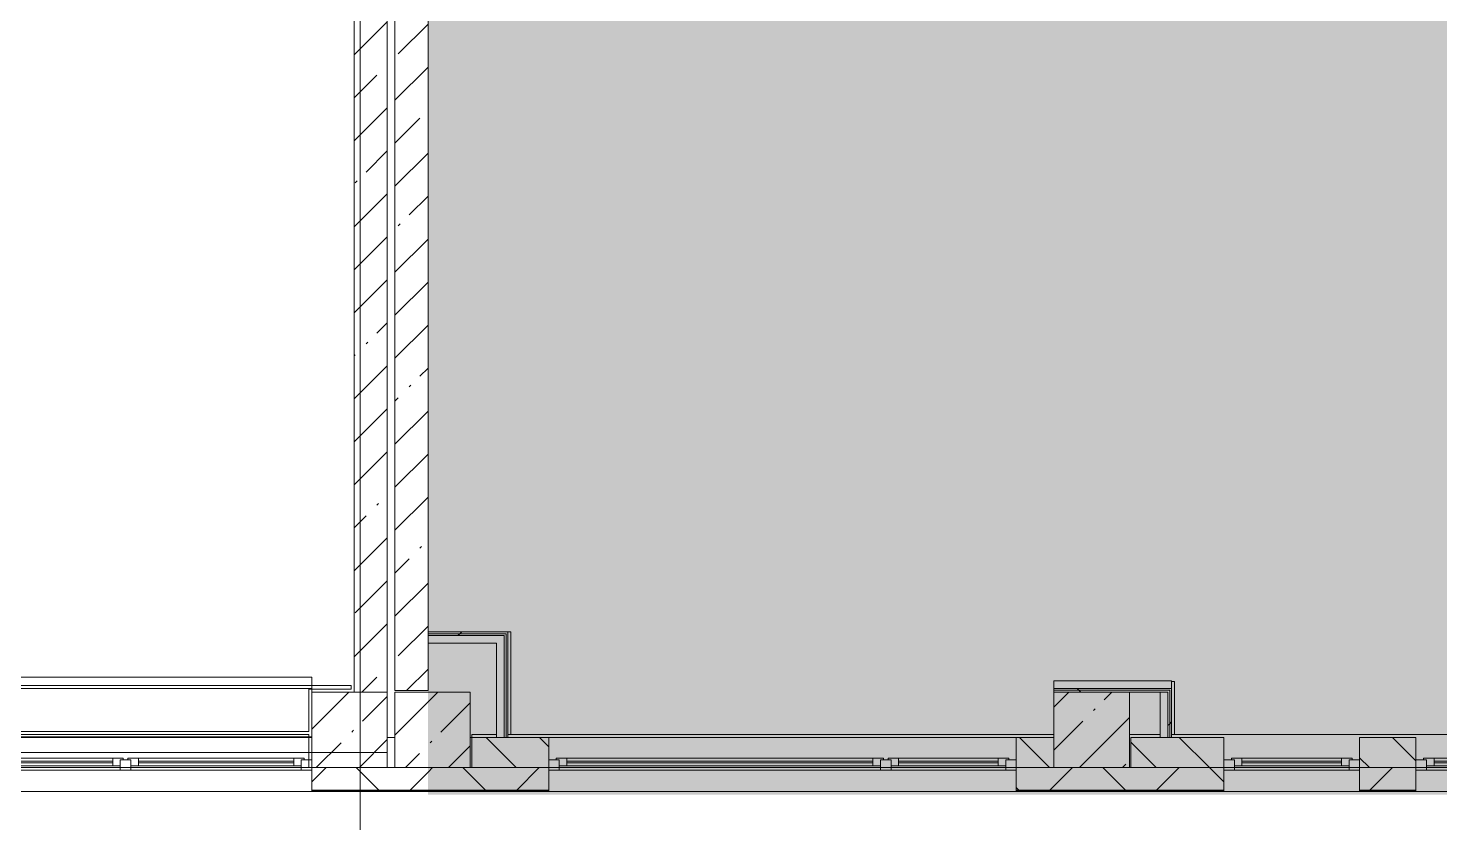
# Model space of a CAD drawing. Header units: millimetres. Extents: x 35157 to 232994, y -8553 to 29000.
# Drawn here: x 142094 to 151452, y -466 to 4803 of the extents above; entities that cross this region are included whole.
import ezdxf

# ---------------------------------------------------------------- set-up
doc = ezdxf.new("R2010")
doc.units = ezdxf.units.MM
doc.layers.add('A-DETL-GENF-2', color=7, linetype='Continuous', lineweight=9, true_color=0xc0c0c0, transparency=0.4)
for name, color, linetype, lineweight, true_color in [('A-FLOR-1', 7, 'Continuous', 5, 0xaaaaaa), ('A-FLOR-2', 7, 'Continuous', 5, 0xb7b7b7), ('A-GLAZ-3', 7, 'Continuous', 5, 0x737373), ('A-WALL-10', 7, 'Continuous', 9, 0x737373), ('A-WALL-11', 7, 'Continuous', 5, 0x737373), ('I-WALL-21', 7, 'Continuous', 5, 0xe7e7e7), ('I-WALL-22', 7, 'Continuous', 9, 0xe7e7e7), ('I-WALL-24', 7, 'Continuous', 5, 0x737373), ('S-COLS-2', 7, 'Continuous', 5, 0x737373)]:
    doc.layers.add(name, color=color, linetype=linetype, lineweight=lineweight, true_color=true_color)
for name, color, linetype, lineweight in [('A-GLAZ-2', 7, 'Continuous', 5), ('A-WALL', 7, 'Continuous', 9), ('A-WALL-9', 7, 'Continuous', 5), ('I-WALL-23', 7, 'Continuous', 5), ('S-COLS-1', 7, 'Continuous', 5), ('Оси', 7, 'Continuous', 9)]:
    doc.layers.add(name, color=color, linetype=linetype, lineweight=lineweight)
pattern_1 = [(45, (-38790, -150), (-285.123, 285.123), []), (45, (-38504.88, -150), (-285.123, 285.123), [504.031, -100.806, 16.764, -84.042])]
pattern_2 = [(45, (105984, 0), (-353.5534, 353.5534), []), (135, (105984, 0), (-353.5534, -353.5534), [])]
pattern_3 = [(45, (105984, 0), (-285.123, 285.123), []), (45, (106269.13, 0), (-285.123, 285.123), [504.031, -100.806, 16.764, -84.042])]
pattern_4 = [(135, (105984, 0), (-176.7767, -176.7767), [])]
pattern_5 = [(45, (105984, 0), (-530.33, 530.33), []), (135, (105984, 0), (-530.33, -530.33), [])]

# ---------------------------------------------------------------- blocks, each defined once
blk = doc.blocks.new('BSC_Колонна _Прямоугольная - 500х500-V77-2_4_2_птичка')
at = {"layer": 'S-COLS-1'}
h = blk.add_hatch(dxfattribs=at)
h.set_pattern_fill('FP_78', color=256, style=0, pattern_type=2)
h.set_pattern_definition(pattern_1)
h.paths.add_polyline_path([(-49.9, -250), (-30, -250), (-30, 250), (-250, 250), (-250, -250)])
h = blk.add_hatch(dxfattribs=at)
h.set_pattern_fill('FP_78', color=256, style=0, pattern_type=2)
h.set_pattern_definition(pattern_1)
h.paths.add_polyline_path([(-6.4, -250), (250, -250), (250, 250), (-30, 250), (-30, -250)])
for p, q in [((-30, 250), (-250, 250)), ((-250, 250), (-250, -250)), ((-250, -250), (-30, -250))]:
    blk.add_line(p, q, dxfattribs=at)
at = {"layer": 'S-COLS-2'}
for p, q in [((250, 250), (-30, 250)), ((250, -250), (250, 250)), ((-30, -250), (250, -250))]:
    blk.add_line(p, q, dxfattribs=at)
blk = doc.blocks.new('BSC_Колонна _Прямоугольная - 500х500-V78-2_4_2_птичка')
at = {"layer": 'S-COLS-1'}
h = blk.add_hatch(dxfattribs=at)
h.set_pattern_fill('FP_79', color=256, style=0, pattern_type=2)
h.set_pattern_definition([(45, (-43160, -150), (-285.123, 285.123), []), (45, (-42874.88, -150), (-285.123, 285.123), [504.031, -100.806, 16.764, -84.042])])
h.paths.add_polyline_path([(-250, -250), (250, -250), (250, 250), (-250, 250), (-250, -29.5)])
at = {"layer": 'S-COLS-2'}
for p, q in [((250, 250), (-250, 250)), ((-250, 250), (-250, -250)), ((250, -250), (250, 250)), ((-250, -250), (250, -250))]:
    blk.add_line(p, q, dxfattribs=at)
blk = doc.blocks.new('120_Окно_СКБ_2Ст - 120_Окно_СКБ_2Ст 3100х2500 _мал_ створка слева-2_-22446420-2_4_2_птичка')
at = {"layer": 'A-GLAZ-3'}
for p, q in [((-1550, -127), (-1550, -57)), ((-1550, -57), (-1480, -57)), ((1550, -57), (-1550, -57)), ((-1480, -57), (-1480, -127)), ((-720, -87), (-1480, -87)), ((-1480, -87), (-1480, -127)), ((-1430, -137), (-1430, -87)), ((-770, -137), (-770, -87)), ((-720, -127), (-720, -57)), ((-720, -57), (-650, -57)), ((-720, -127), (-720, -87)), ((-650, -57), (-650, -127)), ((1480, -87), (-650, -87)), ((-650, -87), (-650, -127)), ((-600, -137), (-600, -87)), ((1430, -137), (1430, -87)), ((1480, -127), (1480, -57)), ((1480, -57), (1550, -57)), ((1480, -127), (1480, -87)), ((1550, -57), (1550, -127)), ((-1480, -127), (-1550, -127)), ((-1550, -127), (-1500, -127)), ((-1480, -127), (-1500, -127)), ((-1500, -127), (-1500, -137)), ((-1500, -137), (-700, -137)), ((-700, -137), (-1500, -137)), ((-1430, -107), (-770, -107)), ((-770, -117), (-1430, -117)), ((-650, -127), (-720, -127)), ((-700, -127), (-720, -127)), ((-700, -127), (-670, -127)), ((-700, -137), (-700, -127)), ((-650, -127), (-670, -127)), ((-670, -127), (-670, -137)), ((-670, -137), (1500, -137)), ((1500, -137), (-670, -137)), ((-600, -107), (1430, -107)), ((1430, -117), (-600, -117)), ((1550, -127), (1480, -127)), ((1500, -127), (1480, -127)), ((1500, -127), (1550, -127)), ((1500, -137), (1500, -127))]:
    blk.add_line(p, q, dxfattribs=at)
blk = doc.blocks.new('120_Окно_СКБ_2Ст - 120_Окно_СКБ_2Ст 2100х2400 _мал створка справа_-22446225-2_4_2_птичка')
at = {"layer": 'A-GLAZ-2'}
for p, q in [((-1050, -127), (-1050, -57)), ((-1050, -57), (-980, -57)), ((1050, -57), (-1050, -57)), ((-980, -57), (-980, -127)), ((150, -87), (-980, -87)), ((-980, -87), (-980, -127)), ((-930, -137), (-930, -87)), ((100, -137), (100, -87)), ((150, -127), (150, -57)), ((150, -57), (220, -57)), ((150, -127), (150, -87)), ((220, -57), (220, -127)), ((980, -87), (220, -87)), ((220, -87), (220, -127)), ((270, -137), (270, -87)), ((930, -137), (930, -87)), ((980, -127), (980, -57)), ((980, -57), (1050, -57)), ((980, -127), (980, -87)), ((1050, -57), (1050, -127)), ((-980, -127), (-1050, -127)), ((-1050, -127), (-1000, -127)), ((-980, -127), (-1000, -127)), ((-1000, -127), (-1000, -137)), ((-1000, -137), (170, -137)), ((170, -137), (-1000, -137)), ((-930, -107), (100, -107)), ((100, -117), (-930, -117)), ((220, -127), (150, -127)), ((170, -127), (150, -127)), ((170, -127), (200, -127)), ((170, -137), (170, -127)), ((220, -127), (200, -127)), ((200, -127), (200, -137)), ((200, -137), (1000, -137)), ((1000, -137), (200, -137)), ((270, -107), (930, -107)), ((930, -117), (270, -117)), ((1050, -127), (980, -127)), ((1000, -127), (980, -127)), ((1000, -127), (1050, -127)), ((1000, -137), (1000, -127))]:
    blk.add_line(p, q, dxfattribs=at)
blk = doc.blocks.new('120_Окно_СКБ_2Ст - 120_Окно_СКБ_2Ст 2100х2500 _мал створка СЛЕВА_-V114-2_4_2_птичка')
at = {"layer": 'A-GLAZ-3'}
for p, q in [((-1050, -127), (-1050, -57)), ((-1050, -57), (-980, -57)), ((1050, -57), (-1050, -57)), ((-980, -57), (-980, -127)), ((-220, -87), (-980, -87)), ((-980, -87), (-980, -127)), ((-930, -137), (-930, -87)), ((-270, -137), (-270, -87)), ((-220, -127), (-220, -57)), ((-220, -57), (-150, -57)), ((-220, -127), (-220, -87)), ((-150, -57), (-150, -127)), ((980, -87), (-150, -87)), ((-150, -87), (-150, -127)), ((-100, -137), (-100, -87)), ((930, -137), (930, -87)), ((980, -127), (980, -57)), ((980, -57), (1050, -57)), ((980, -127), (980, -87)), ((1050, -57), (1050, -127)), ((-980, -127), (-1050, -127)), ((-1050, -127), (-1000, -127)), ((-980, -127), (-1000, -127)), ((-1000, -127), (-1000, -137)), ((-1000, -137), (-200, -137)), ((-200, -137), (-1000, -137)), ((-930, -107), (-270, -107)), ((-270, -117), (-930, -117)), ((-150, -127), (-220, -127)), ((-200, -127), (-220, -127)), ((-200, -127), (-170, -127)), ((-200, -137), (-200, -127)), ((-150, -127), (-170, -127)), ((-170, -127), (-170, -137)), ((-170, -137), (1000, -137)), ((1000, -137), (-170, -137)), ((-100, -107), (930, -107)), ((930, -117), (-100, -117)), ((1050, -127), (980, -127)), ((1000, -127), (980, -127)), ((1000, -127), (1050, -127)), ((1000, -137), (1000, -127))]:
    blk.add_line(p, q, dxfattribs=at)
blk = doc.blocks.new('BSC_Колонна _Прямоугольная - 500х500-V151-2_4_2_птичка')
at = {"layer": 'S-COLS-1'}
h = blk.add_hatch(dxfattribs=at)
h.set_pattern_fill('FP_141', color=256, style=0, pattern_type=2)
h.set_pattern_definition([(45, (-38240, -150), (-285.123, 285.123), []), (45, (-37954.88, -150), (-285.123, 285.123), [504.031, -100.806, 16.764, -84.042])])
h.paths.add_polyline_path([(-250, -250), (250, -250), (250, 250), (-250, 250), (-250, 80.5)])
for p, q in [((250, 250), (-250, 250)), ((-250, 250), (-250, -250)), ((250, -250), (250, 250)), ((-250, -250), (250, -250))]:
    blk.add_line(p, q, dxfattribs=at)
blk = doc.blocks.new('120_Окно_СКБ_1Ст - 120_Окно_СКБ_1Ст 900х2500_h_-20664874-2_4_2_птичка')
at = {"layer": 'A-GLAZ-3'}
for p, q in [((-450, -127), (-450, -57)), ((-450, -57), (-380, -57)), ((450, -57), (-450, -57)), ((-380, -57), (-380, -127)), ((380, -87), (-380, -87)), ((-380, -87), (-380, -127)), ((-330, -137), (-330, -87)), ((330, -137), (330, -87)), ((380, -127), (380, -57)), ((380, -57), (450, -57)), ((380, -127), (380, -87)), ((450, -57), (450, -127)), ((-380, -127), (-450, -127)), ((-450, -127), (-400, -127)), ((-380, -127), (-400, -127)), ((-400, -127), (-400, -137)), ((-400, -137), (400, -137)), ((400, -137), (-400, -137)), ((-330, -107), (330, -107)), ((330, -117), (-330, -117)), ((450, -127), (380, -127)), ((400, -127), (380, -127)), ((400, -127), (450, -127)), ((400, -137), (400, -127))]:
    blk.add_line(p, q, dxfattribs=at)
blk = doc.blocks.new('Зашивка приборов отопления25 - Зашивка приборов отопления-33322064-2_4_2_птичка')
at = {"layer": 'A-WALL-9'}
for p, q in [((36640, 23400), (34540, 23400)), ((34540, 23104), (34540, 23079)), ((34540, 23079), (36640, 23079)), ((36640, 23079), (34540, 23079)), ((34540, 23079), (34540, 23004)), ((34540, 23004), (36640, 23004))]:
    blk.add_line(p, q, dxfattribs=at)

msp = doc.modelspace()

# ---------------------------------------------------------------- hatches: boundary and pattern name
at = {"layer": 'A-DETL-GENF-2'}
msp.add_hatch(color=256, dxfattribs=at).paths.add_polyline_path([(181824.9, -280), (181844, -280), (181844, 3300), (190844, 3300), (190844, 27350), (147894, 27350), (147894, 23778), (144744, 23778), (144744, -280), (180897.4, -280)])
at = {"layer": 'A-WALL-9'}
h = msp.add_hatch(dxfattribs=at)
h.set_pattern_fill('FP_99', color=256, style=0, pattern_type=2)
h.set_pattern_definition(pattern_4)
h.paths.add_polyline_path([(148644, -100), (148894, -100), (148894, 100), (148644, 96.3)])
h.paths.add_polyline_path([(145034, -100), (145544, -100), (145544, 100), (145034, 100)])
h = msp.add_hatch(dxfattribs=at)
h.set_pattern_fill('FP_99', color=256, style=0, pattern_type=2)
h.set_pattern_definition(pattern_4)
h.paths.add_polyline_path([(150920.3, -100), (151294, -100), (151294, 100), (150920.3, 100)])
h.paths.add_polyline_path([(150020.3, -100), (150020.3, 100), (149404, 100), (149404, -100)])
h = msp.add_hatch(dxfattribs=at)
h.set_pattern_fill('FP_89', color=256, style=0, pattern_type=2)
h.set_pattern_definition(pattern_2)
h.paths.add_polyline_path([(138994, -250), (139854, -250), (139854, -100), (138994, -100)])
h.paths.add_polyline_path([(144744, -250), (144744, -100), (143974, -100), (143974, -250), (144724.1, -250)])
h.paths.add_polyline_path([(136894, -250), (136894, -100), (135193.7, -100), (135193.7, -250), (136840.2, -250)])
h.paths.add_polyline_path([(140754, -250), (141874, -250), (141874, -100), (140754, -100)])
h.paths.add_polyline_path([(132393.7, -250), (132393.7, -100), (130794, -100), (130794, -250), (132202.6, -250)])
h.paths.add_polyline_path([(124318.7, -250), (124794, -250), (124794, -100), (124144, -100), (124144, -250)])
h.paths.add_polyline_path([(127594, -250), (128694, -250), (128694, -100), (127594, -100)])
h.paths.add_polyline_path([(122927.4, -250), (123244, -250), (123244, -100), (122094, -100), (122094, -250), (122463.7, -250)])
h.paths.add_polyline_path([(118994, -250), (118994, -100), (117644, -100), (117644, -250), (118753.6, -250)])
h.paths.add_polyline_path([(114116, -250), (114544, -250), (114544, -100), (110614, -100), (110614, -250), (113188.5, -250)])
h.paths.add_polyline_path([(109714, -250), (109714, -100), (105724, -100), (105724, -250), (109478.4, -250)])
h = msp.add_hatch(dxfattribs=at)
h.set_pattern_fill('FP_89', color=256, style=0, pattern_type=2)
h.set_pattern_definition(pattern_2)
h.paths.add_polyline_path([(181684, -250), (181684, -100), (177544, -100), (177544, -250), (180897.4, -250)])
h.paths.add_polyline_path([(175332.3, -250), (176644, -250), (176644, -100), (173044, -100), (173044, -250), (173477.3, -250)])
h.paths.add_polyline_path([(164794, -250), (164794, -100), (164044, -100), (164044, -250), (164202.1, -250)])
h.paths.add_polyline_path([(167912.1, -250), (168044, -250), (168044, -100), (166894, -100), (166894, -250), (166984.6, -250)])
h.paths.add_polyline_path([(162894, -250), (163144, -250), (163144, -100), (162394, -100), (162394, -250), (162810.8, -250)])
h.paths.add_polyline_path([(171144, -250), (172144, -250), (172144, -100), (171144, -100)])
h.paths.add_polyline_path([(159294, -250), (159294, -100), (157894, -100), (157894, -250), (158636.9, -250)])
h.paths.add_polyline_path([(154794, -250), (154794, -100), (153394, -100), (153394, -250), (153999.3, -250)])
h.paths.add_polyline_path([(151216.8, -250), (151294, -250), (151294, -100), (150920.3, -100), (150920.3, -250)])
h.paths.add_polyline_path([(148644, -250), (150020.3, -250), (150020.3, -100), (148644, -100)])
h.paths.add_polyline_path([(145054.9, -250), (145544, -250), (145544, -100), (144744, -100), (144747.9, -250), (145024, -250)])
at = {"layer": 'I-WALL-21'}
msp.add_hatch(color=256, dxfattribs=at).paths.add_polyline_path([(149649, 100), (149649, 400), (149599, 400), (149599, 100)])
at = {"layer": 'I-WALL-22'}
for points in [[(145199, 725), (145249, 725), (145249, 775), (144744, 775), (144744, 725), (144875.6, 725)], [(145249, 100), (145249, 725), (145199, 725), (145199, 100)], [(149674, 425), (149674, 475), (148894, 475), (148894, 425), (149361.7, 425)]]:
    msp.add_hatch(color=256, dxfattribs=at).paths.add_polyline_path(points)
at = {"layer": 'I-WALL-23'}
h = msp.add_hatch(dxfattribs=at)
h.set_pattern_fill('FP_97', color=256, style=0, pattern_type=2)
h.set_pattern_definition(pattern_3)
h.paths.add_polyline_path([(144254, 400), (144474, 400), (144474, 7400), (144254, 7400), (144254, 808.9)])
h = msp.add_hatch(dxfattribs=at)
h.set_pattern_fill('FP_97', color=256, style=0, pattern_type=2)
h.set_pattern_definition(pattern_3)
h.paths.add_polyline_path([(144524, 410), (144744, 410), (144744, 7380), (144524, 7380), (144524, 808.9)])
h = msp.add_hatch(dxfattribs=at)
h.set_pattern_fill('FP_188', color=256, style=0, pattern_type=2)
h.set_pattern_definition(pattern_5)
h.paths.add_polyline_path([(145261.5, 787.5), (145274, 787.5), (145274, 800), (144744, 800), (144744, 787.5), (144883.8, 787.5)])
h = msp.add_hatch(dxfattribs=at)
h.set_pattern_fill('FP_188', color=256, style=0, pattern_type=2)
h.set_pattern_definition(pattern_5)
h.paths.add_polyline_path([(145249, 775), (145261.5, 775), (145261.5, 787.5), (144744, 787.5), (144744, 775), (144882.1, 775)])
h = msp.add_hatch(dxfattribs=at)
h.set_pattern_fill('FP_188', color=256, style=0, pattern_type=2)
h.set_pattern_definition(pattern_5)
h.paths.add_polyline_path([(149661.5, 412.5), (149674, 412.5), (149674, 425), (148894, 425), (148894, 412.5), (149361.7, 412.5)])
h = msp.add_hatch(dxfattribs=at)
h.set_pattern_fill('FP_188', color=256, style=0, pattern_type=2)
h.set_pattern_definition(pattern_5)
h.paths.add_polyline_path([(149661.5, 400), (149661.5, 412.5), (148894, 412.5), (148894, 400), (149649, 400)])
h = msp.add_hatch(dxfattribs=at)
h.set_pattern_fill('FP_188', color=256, style=0, pattern_type=2)
h.set_pattern_definition(pattern_5)
h.paths.add_polyline_path([(149661.5, 100), (149661.5, 400), (149649, 400), (149649, 100)])
h = msp.add_hatch(dxfattribs=at)
h.set_pattern_fill('FP_188', color=256, style=0, pattern_type=2)
h.set_pattern_definition(pattern_5)
h.paths.add_polyline_path([(149661.5, 100), (149674, 100), (149674, 412.5), (149661.5, 412.5), (149661.5, 194.5)])

# ---------------------------------------------------------------- linework, layer by layer
at = {"layer": 'A-FLOR-1'}
for p, q in [((144234, 445), (141874, 445)), ((143954, 140), (143954, 420)), ((143954, 420), (144234, 420)), ((144234, 420), (144234, 445)), ((141874, 140), (143954, 140)), ((143954, 100), (143974, 100)), ((144474, 100), (144524, 100))]:
    msp.add_line(p, q, dxfattribs=at)
at = {"layer": 'A-FLOR-2'}
for p, q in [((145274, 800), (145294, 800)), ((145294, 800), (145294, 120)), ((149674, 470), (149694, 470)), ((149694, 470), (149694, 120)), ((145024, 100), (145034, 100))]:
    msp.add_line(p, q, dxfattribs=at)
at = {"layer": 'A-WALL'}
for p, q in [((143974, -250), (144744, -250)), ((143974, -253), (144744, -253))]:
    msp.add_line(p, q, dxfattribs=at)
at = {"layer": 'A-WALL-10'}
for p, q in [((144744, 800), (144744, 725)), ((144744, 787.5), (145261.5, 787.5)), ((144744, 775), (145249, 775)), ((145249, 775), (145249, 100)), ((145261.5, 787.5), (145261.5, 100)), ((149674, 425), (148894, 425)), ((149661.5, 412.5), (148894, 412.5)), ((149649, 400), (149599, 400)), ((149649, 100), (149649, 400)), ((149661.5, 100), (149661.5, 412.5)), ((145034, -100), (145544, -100)), ((148644, -100), (148894, -100)), ((149404, -100), (150020.3, -100)), ((150920.3, -100), (151294, -100)), ((144747.5, -253), (145544, -253)), ((144747.9, -250), (145544, -250)), ((148644, -250), (150020.3, -250)), ((148644, -253), (150020.3, -253)), ((150920.3, -250), (151294, -250)), ((150920.3, -253), (151294, -253))]:
    msp.add_line(p, q, dxfattribs=at)
at = {"layer": 'A-WALL-11'}
for p, q in [((145034, 100), (145034, -100)), ((145034, 100), (148894, 100)), ((145544, -258), (145544, 100)), ((148644, 96.3), (148644, -258)), ((150020.3, 100), (149404, 100)), ((149404, 100), (149404, -100)), ((150020.3, -258), (150020.3, 100)), ((151294, 100), (150920.3, 100)), ((150920.3, 100), (150920.3, -258)), ((151294, -258), (151294, 100)), ((145024, -100), (148644, -100)), ((149394, -100), (150920.3, -100)), ((164044, -258), (144746.9, -258))]:
    msp.add_line(p, q, dxfattribs=at)
at = {"layer": 'A-WALL-9'}
for p, q in [((139594, 100), (143954, 100)), ((139854, -100), (143974, -100)), ((143974, -100), (143974, -258)), ((144524, -100), (144474, -100)), ((144744, -258), (127594, -258))]:
    msp.add_line(p, q, dxfattribs=at)
at = {"layer": 'I-WALL-23'}
for p, q in [((144474, 400), (144474, 7400)), ((144524, 7380), (144524, 410)), ((144254, 5270), (144254, 400)), ((144524, 410), (144744, 410)), ((141873.2, 120), (143954, 120)), ((143954, -100), (143954, 120))]:
    msp.add_line(p, q, dxfattribs=at)
at = {"layer": 'I-WALL-24'}
for p, q in [((144744, 800), (144744, 7380)), ((145274, 800), (144744, 800)), ((145274, 100), (145274, 800)), ((144744, 410), (144744, 725)), ((144744, 725), (145199, 725)), ((145199, 725), (145199, 100)), ((149674, 475), (148894, 475)), ((148894, 475), (148894, 400)), ((149674, 100), (149674, 475)), ((149394, 400), (149599, 400)), ((149599, 400), (149599, 100)), ((145034, 120), (145199, 120)), ((145034, 120), (145034, 100)), ((145273.6, 120), (148889.3, 120)), ((149394, 120), (149599, 120)), ((149673.2, 120), (153394, 120)), ((153394, -100), (151294, -100))]:
    msp.add_line(p, q, dxfattribs=at)
at = {"layer": 'Оси'}
for p, q in [((144294, -4552.8), (144294, 7947.2)), ((131974, 0), (144474, 0))]:
    msp.add_line(p, q, dxfattribs=at)

# ---------------------------------------------------------------- block references
at = {"layer": 'A-GLAZ-2', "rotation": 180}
msp.add_blockref('120_Окно_СКБ_2Ст - 120_Окно_СКБ_2Ст 2100х2400 _мал створка справа_-22446225-2_4_2_птичка', (142924, -175), dxfattribs=at)
at = {"layer": 'A-GLAZ-3', "rotation": 180}
for name, p in [('120_Окно_СКБ_2Ст - 120_Окно_СКБ_2Ст 3100х2500 _мал_ створка слева-2_-22446420-2_4_2_птичка', (147094, -175)), ('120_Окно_СКБ_1Ст - 120_Окно_СКБ_1Ст 900х2500_h_-20664874-2_4_2_птичка', (150470.3, -175)), ('120_Окно_СКБ_2Ст - 120_Окно_СКБ_2Ст 2100х2500 _мал створка СЛЕВА_-V114-2_4_2_птичка', (152344, -175))]:
    msp.add_blockref(name, p, dxfattribs=at)
at = {"layer": 'A-WALL-9', "rotation": 180}
msp.add_blockref('Зашивка приборов отопления25 - Зашивка приборов отопления-33322064-2_4_2_птичка', (178514, 23504), dxfattribs=at)
at = {"layer": 'S-COLS-1'}
msp.add_blockref('BSC_Колонна _Прямоугольная - 500х500-V151-2_4_2_птичка', (144224, 150), dxfattribs=at)
at = {"layer": 'S-COLS-2'}
for name, p in [('BSC_Колонна _Прямоугольная - 500х500-V77-2_4_2_птичка', (144774, 150)), ('BSC_Колонна _Прямоугольная - 500х500-V78-2_4_2_птичка', (149144, 150))]:
    msp.add_blockref(name, p, dxfattribs=at)

doc.saveas('drawing.dxf')
